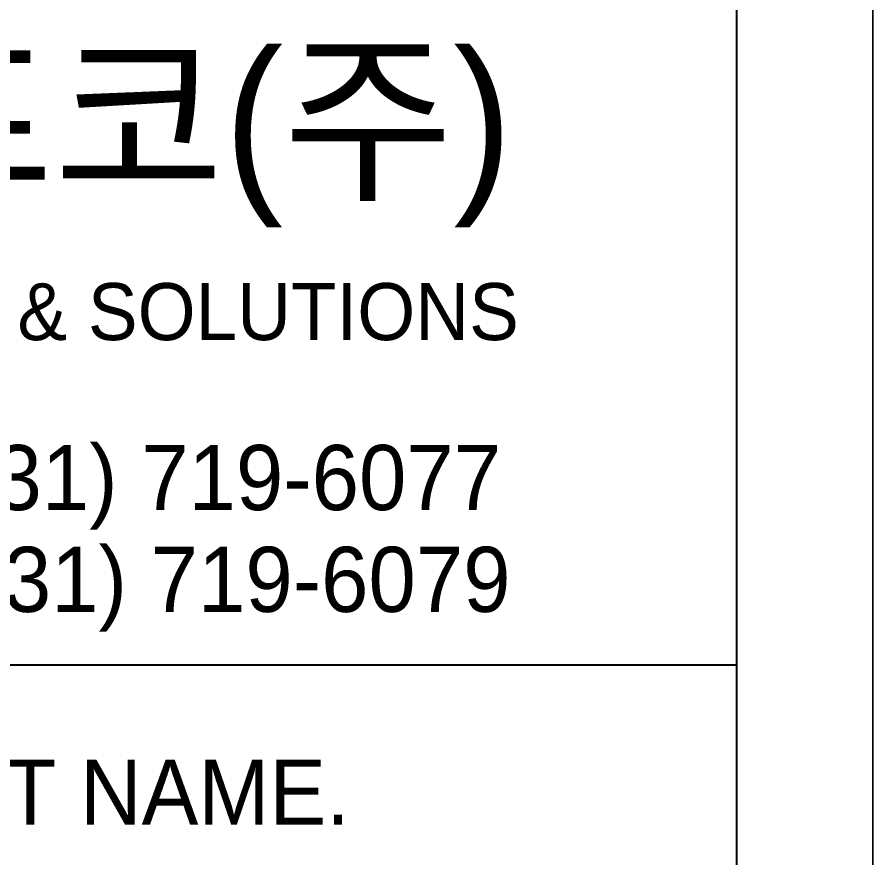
# Model space of a CAD drawing. Header units: millimetres. Extents: x -396231 to 224016, y 0 to 56679.
# Drawn here: x -229746 to -225984, y 49337 to 53033 of the extents above; entities that cross this region are included whole.
import ezdxf

# ---------------------------------------------------------------- set-up
doc = ezdxf.new("R2010")
doc.units = ezdxf.units.MM
doc.layers.add('Plot 설정선', color=251, linetype='Continuous', lineweight=9, plot=False)
doc.layers.add('WIPCO', color=3, linetype='Continuous', lineweight=9)
doc.styles.add('WIPCO', font='')
doc.styles.get('WIPCO').set_extended_font_data('Dotum')

msp = doc.modelspace()

# ---------------------------------------------------------------- linework, layer by layer
at = {"layer": 'Plot 설정선'}
msp.add_lwpolyline([(-306230.7, 56678.6), (-306230.7, 0), (-306230.7, 56678.6), (-225983.7, 56678.6), (-306230.7, 56678.6), (-306230.7, 0), (-306230.7, 56678.6), (-225983.7, 56678.6), (-225983.7, 0), (-306230.7, 0), (-225983.7, 0), (-225983.7, 56678.6), (-225983.7, 0), (-306230.7, 0)], dxfattribs=at)
at = {"layer": 'WIPCO', "color": 3, "lineweight": -3}
msp.add_lwpolyline([(-226583.7, 600), (-305630.7, 600), (-305630.7, 56078.6), (-226583.7, 56078.6)], close=True, dxfattribs=at)
msp.add_lwpolyline([(-231688.3, 50186.5), (-226583.7, 50186.5)], dxfattribs=at)

# ---------------------------------------------------------------- texts
at = {"layer": 'WIPCO', "color": 3, "lineweight": -3, "style": 'WIPCO'}
for s, height, p in [('위프코(주)', 596.36, (-231081.4, 52288)), ('3D SCAN & SOLUTIONS', 250.668, (-231257.5, 51613.3)), ('TEL : (031) 719-6077', 286.253, (-231177.9, 50866)), ('FAX : (031) 719-6079', 286.253, (-231177.9, 50418.3)), ('PROJECT NAME.', 286.253, (-231321.1, 49482.9))]:
    msp.add_text(s, height=height, dxfattribs=at).set_placement(p)

doc.saveas('drawing.dxf')
